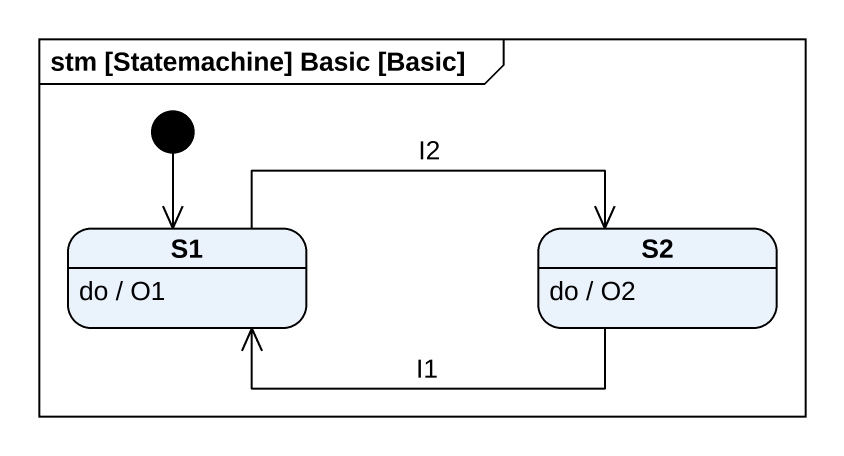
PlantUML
@startuml
mainframe stm [Statemachine] Basic [Basic]
hide empty description
state S1
S1 : do / O1
state S2
S2 : do / O2
[*] --> S1
S1 -right-> S2 : I2
S2 -left-> S1 : I1
@enduml
